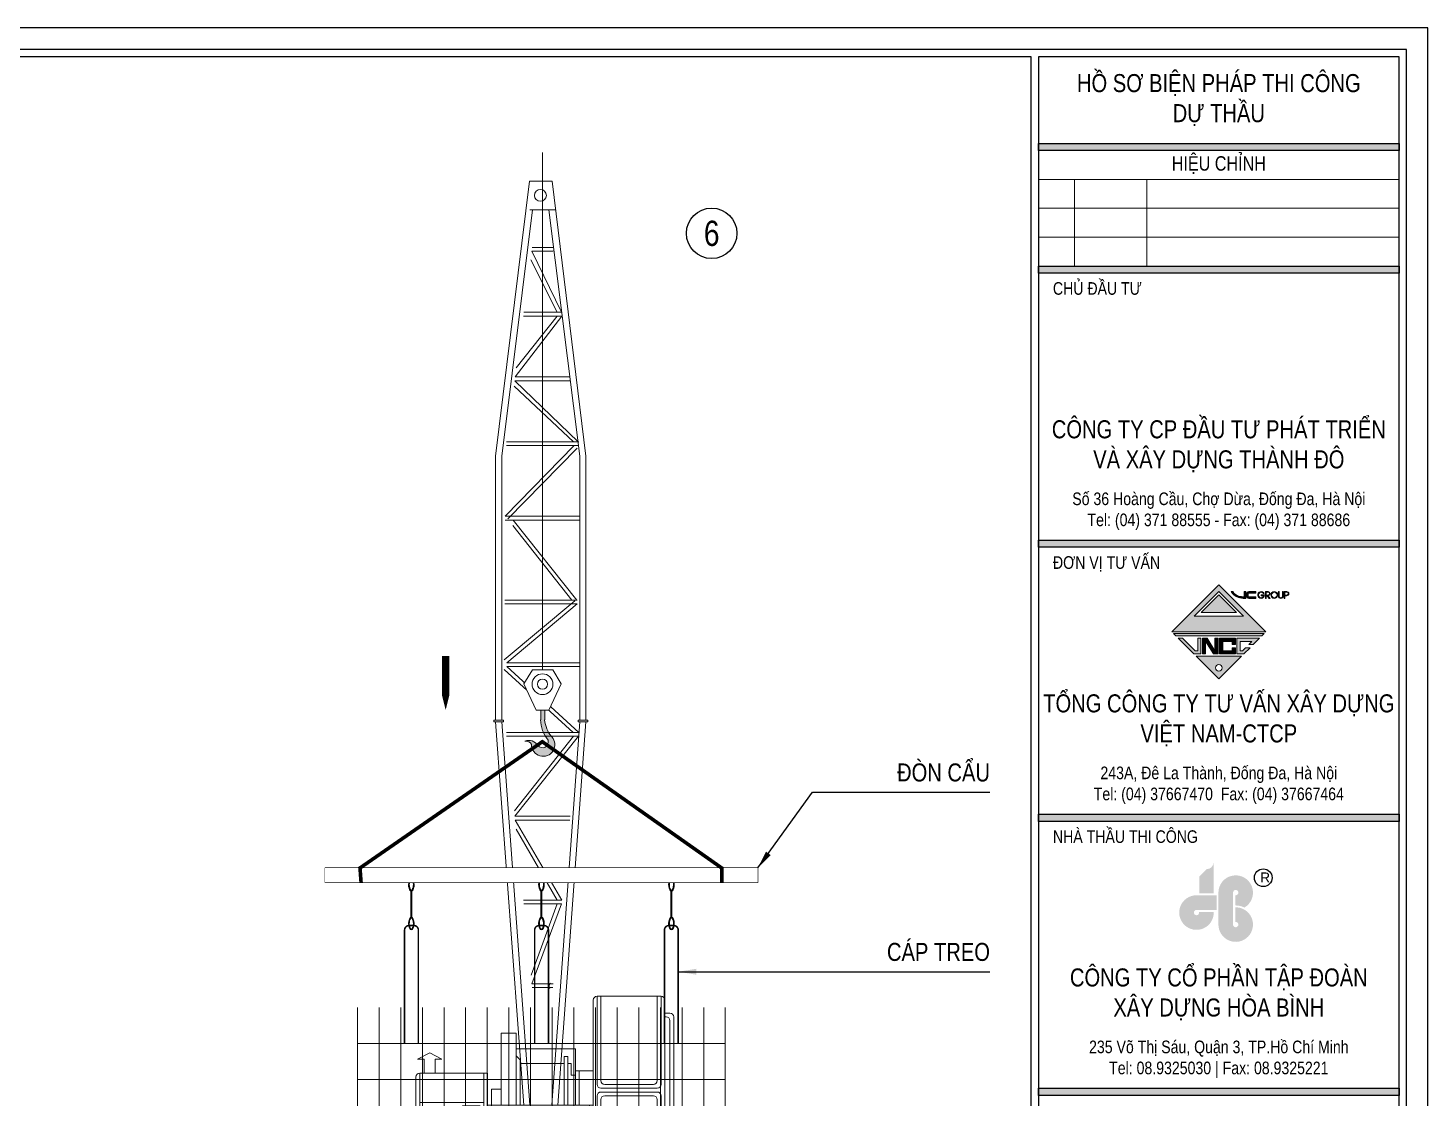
# Model space of a CAD drawing. Header units: millimetres. Extents: x -376071 to 28028791, y -269234 to 29325.
# Drawn here: x 297837 to 317247, y -254369 to -239534 of the extents above; entities that cross this region are included whole.
import ezdxf
from ezdxf.enums import TextEntityAlignment as Align

# ---------------------------------------------------------------- set-up
doc = ezdxf.new("R2010")
doc.units = ezdxf.units.MM
doc.header["$LTSCALE"] = 100
doc.set_wipeout_variables(frame=1)
doc.linetypes.add('CONTINOUS', pattern=[0])
for name, color, linetype, lineweight in [('02. leader', 8, 'CONTINOUS', 5), ('02. NET BAO', 7, 'CONTINOUS', 13), ('02. Net dam', 7, 'CONTINOUS', 13), ('02. net manh', 8, 'CONTINOUS', 0), ('0_TEXT', 7, 'Continuous', 15)]:
    doc.layers.add(name, color=color, linetype=linetype, lineweight=lineweight)
doc.layers.add('03. HATCH 03', color=5, linetype='Continuous')
doc.styles.add('Arial 0.8', font='arial_0.ttf', dxfattribs={"width": 0.8, "height": 250})
doc.dimstyles.new('KT1', dxfattribs={"dimtxt": 250, "dimasz": 1000, "dimexe": 100, "dimexo": 100, "dimgap": 50, "dimtad": 1, "dimdec": 0, "dimzin": 2, "dimdsep": 46, "dimtxsty": 'Standard', "dimblk2": 'OBLIQUE', "dimcen": 0.09, "dimdle": 100, "dimclrt": 2, "dimadec": 0, "dimazin": 0, "dimtfac": 1, "dimtdec": 0, "dimtofl": 0, "dimtmove": 0, "dimatfit": 3, "dimfxl": 1, "dimtolj": 1, "dimtzin": 2, "dimarcsym": 0})

# ---------------------------------------------------------------- blocks, each defined once
blk = doc.blocks.new('Basic machine')
at = {"layer": '02. Net dam', "lineweight": 0, "ltscale": 10}
for p, q in [((-149, 14104), (-593, 10490)), ((-149, 14104), (149, 14104)), ((149, 14104), (593, 10490)), ((-593, 10490), (-593, 7025)), ((593, 10490), (593, 7025)), ((-224, 1969), (-593, 7005)), ((224, 1969), (593, 7005)), ((-1629, 1646), (-1629, 3350)), ((-1579, 3400), (-739, 3400)), ((-689, 1190), (-689, 3350)), ((322, 2917), (322, 1969)), ((322, 2917), (522, 2917)), ((522, 2917), (522, 1969)), ((-456, 2419), (-456, 2710)), ((-456, 2710), (322, 2710)), ((-456, 2419), (-456, 1969)), ((699, 2390), (1589, 2390)), ((699, 1190), (699, 2390)), ((1639, 1190), (1639, 2340)), ((649, 2180), (522, 2180)), ((649, 1969), (649, 2180)), ((-689, 1969), (699, 1969)), ((-1629, 1646), (-689, 1646)), ((-1569, 1646), (-1569, 1190)), ((-1569, 1418), (-1985, 1418)), ((-1985, 1418), (-1985, 1272)), ((-1985, 1272), (-1569, 1272)), ((-1569, 1190), (1639, 1190)), ((-1074, 1190), (-1074, 1040)), ((-818, 721), (-818, 1190)), ((1075, 1040), (1075, 1190)), ((-2395, 1010), (-1635, 1010)), ((-2395, 0), (-2395, 1010)), ((-1635, 0), (-1635, 1010)), ((-1074, 1040), (-818, 1040)), ((-429, 1040), (1075, 1040)), ((818, 721), (818, 1040)), ((1635, 0), (1635, 1010)), ((1635, 1010), (2395, 1010)), ((2395, 0), (2395, 1010)), ((-1635, 800), (-1385, 800)), ((-1385, 800), (-1385, 191)), ((1385, 800), (1385, 191)), ((1635, 800), (1385, 800)), ((-1385, 721), (1385, 721)), ((-1385, 191), (-1635, 191)), ((-1385, 290), (1385, 290)), ((1385, 191), (1635, 191)), ((-2395, 0), (-1635, 0)), ((1635, 0), (2395, 0))]:
    blk.add_line(p, q, dxfattribs=at)
for centre, start, end in [((-1579, 3350), 90, 180), ((-739, 3350), 0, 90), ((1589, 2340), 0, 90)]:
    blk.add_arc(centre, 50, start, end, dxfattribs=at)
at = {"layer": '02. net manh', "lineweight": 0, "ltscale": 10}
for p, q in [((-107, 13728), (-513, 10490)), ((-187, 13728), (142, 13728)), ((107, 13728), (513, 10490)), ((-270, 12381), (117, 13181)), ((-216, 12381), (129, 13068)), ((-163, 13181), (117, 13181)), ((-158, 13231), (112, 13231)), ((-275, 12331), (335, 11531)), ((-275, 12331), (229, 12331)), ((-270, 12381), (224, 12381)), ((-217, 12331), (323, 11652)), ((-493, 10681), (341, 11481)), ((-430, 10681), (348, 11410)), ((-387, 11481), (341, 11481)), ((-381, 11531), (335, 11531)), ((-499, 10681), (452, 10681)), ((-513, 10490), (-513, 7025)), ((-499, 10631), (452, 10631)), ((-476, 10596), (431, 9667)), ((-440, 10631), (467, 9702)), ((513, 10490), (513, 7025)), ((-513, 9702), (467, 9702)), ((-513, 9652), (467, 9652)), ((-473, 8602), (361, 9652)), ((-409, 8602), (369, 9581)), ((-478, 8602), (473, 8602)), ((-478, 8552), (473, 8552)), ((-478, 8552), (447, 7778)), ((-446, 8591), (479, 7817)), ((-504, 7778), (447, 7778)), ((-504, 7728), (447, 7728)), ((447, 7728), (-499, 6864)), ((481, 7691), (-425, 6864)), ((-616, 7005), (-616, 7025)), ((-616, 7025), (-490, 7025)), ((-616, 7005), (-490, 7005)), ((-144, 1975), (-513, 7005)), ((-490, 7005), (-490, 7025)), ((144, 1975), (513, 7005)), ((490, 7005), (490, 7025)), ((616, 7025), (490, 7025)), ((616, 7005), (490, 7005)), ((616, 7005), (616, 7025)), ((-499, 6864), (452, 6864)), ((-499, 6814), (452, 6814)), ((-494, 6814), (340, 5764)), ((-430, 6814), (347, 5835)), ((-387, 5764), (340, 5764)), ((-382, 5714), (335, 5714)), ((-275, 4664), (335, 5714)), ((-217, 4664), (323, 5593)), ((-275, 4664), (228, 4664)), ((-270, 4614), (116, 3564)), ((-270, 4614), (223, 4614)), ((-217, 4614), (128, 3677)), ((-163, 3564), (116, 3564)), ((-158, 3514), (111, 3514)), ((-1579, 2243), (-1579, 3400)), ((-1529, 2293), (-1529, 3400)), ((-789, 2293), (-789, 3400)), ((-739, 2243), (-739, 3400)), ((-1745, 3130), (-1745, 1810)), ((-1629, 3180), (-1695, 3180)), ((-1629, 3130), (-1645, 3130)), ((-1695, 3080), (-1695, 1860)), ((-356, 2608), (-356, 1969)), ((-356, 2608), (-306, 2608)), ((-306, 2608), (-306, 1969)), ((272, 2565), (322, 2617)), ((1298, 2573), (1458, 2656)), ((1618, 2573), (1458, 2656)), ((-689, 2419), (-456, 2419)), ((-506, 2419), (-506, 1969)), ((-399, 2364), (-399, 2518)), ((-399, 2518), (-356, 2518)), ((-306, 2518), (272, 2518)), ((272, 2565), (272, 1969)), ((749, 1190), (749, 2390)), ((1386, 2573), (1298, 2573)), ((1386, 2390), (1386, 2573)), ((1529, 2390), (1529, 2573)), ((1529, 2573), (1618, 2573)), ((1589, 1190), (1589, 2390)), ((-1479, 2243), (-839, 2243)), ((-456, 2364), (-399, 2364)), ((-1579, 1796), (-1579, 2093)), ((-1529, 2193), (-789, 2193)), ((-1529, 2143), (-789, 2143)), ((-1529, 1846), (-1529, 2043)), ((-1479, 2093), (-839, 2093)), ((-789, 1846), (-789, 2043)), ((-739, 1796), (-739, 2093)), ((-639, 1190), (-639, 1969)), ((649, 1190), (649, 1969)), ((1589, 2007), (749, 2007)), ((1026, 1960), (794, 1960)), ((794, 1956), (794, 1862)), ((794, 1862), (1026, 1862)), ((1026, 1862), (1026, 1960)), ((-1695, 1760), (-1629, 1760)), ((-1645, 1810), (-1629, 1810)), ((-1529, 1746), (-789, 1746)), ((-1479, 1796), (-839, 1796)), ((-498, 1766), (-639, 1836)), ((-639, 1766), (649, 1766)), ((508, 1766), (649, 1836)), ((-1469, 1546), (-789, 1546)), ((-1469, 1546), (-1469, 1290)), ((-789, 1290), (-789, 1546)), ((699, 1646), (1639, 1646)), ((793, 1588), (1113, 1588)), ((793, 1237), (793, 1588)), ((793, 1488), (1113, 1488)), ((1113, 1588), (1113, 1237)), ((1154, 1190), (1154, 1646)), ((1186, 1375), (1186, 1506)), ((1236, 1556), (1513, 1556)), ((1282, 1556), (1282, 1457)), ((1478, 1457), (1478, 1556)), ((1563, 1506), (1563, 1375)), ((-1469, 1290), (-789, 1290)), ((793, 1388), (1113, 1388)), ((793, 1288), (1113, 1288)), ((1513, 1325), (1236, 1325)), ((1282, 1457), (1478, 1457)), ((1308, 1457), (1308, 1400)), ((1308, 1400), (1450, 1400)), ((1450, 1400), (1450, 1457)), ((-479, 721), (-479, 1190)), ((-429, 721), (-429, 1190)), ((1113, 1237), (793, 1237)), ((-2336, 893), (-1689, 893)), ((2336, 893), (1689, 893)), ((-2336, 693), (-1689, 693)), ((-1385, 671), (1385, 671)), ((-1385, 622), (-254, 622)), ((-254, 622), (-254, 539)), ((628, 622), (1385, 622)), ((628, 539), (628, 622)), ((2336, 693), (1689, 693)), ((-2336, 493), (-1689, 493)), ((-254, 539), (-1385, 539)), ((-1385, 484), (-628, 484)), ((-628, 401), (-1385, 401)), ((-628, 484), (-628, 401)), ((254, 484), (1385, 484)), ((254, 401), (254, 484)), ((1385, 401), (254, 401)), ((1385, 539), (628, 539)), ((2336, 493), (1689, 493)), ((-2336, 293), (-1689, 293)), ((-1385, 340), (1385, 340)), ((2336, 293), (1689, 293)), ((-2336, 93), (-1689, 93)), ((2336, 93), (1689, 93))]:
    blk.add_line(p, q, dxfattribs=at)
for centre, radius in [((5, 13916), 78.5), ((0, 514), 107)]:
    blk.add_circle(centre, radius, dxfattribs=at)
for centre, start, end in [((-158, 3534), 320.9193, 50.9193), ((-1695, 3130), 90, 180), ((-1645, 3080), 90, 180), ((-1529, 2243), 180, 270), ((-1479, 2293), 180, 270), ((-839, 2293), 270, 0), ((-789, 2243), 270, 0), ((-1529, 2093), 90, 180), ((-1479, 2043), 90, 180), ((-839, 2043), 0, 90), ((-789, 2093), 0, 90), ((-1645, 1860), 180, 270), ((-1479, 1846), 180, 270), ((-839, 1846), 270, 0), ((-1695, 1810), 180, 270), ((-1529, 1796), 180, 270), ((-789, 1796), 270, 0), ((1236, 1506), 90, 180), ((1513, 1506), 0, 90), ((1236, 1375), 180, 270), ((1513, 1375), 270, 0)]:
    blk.add_arc(centre, 50, start, end, dxfattribs=at)
blk = doc.blocks.new('Rebar cage 2')
at = {"layer": '02. Net dam', "color": 1, "lineweight": 0}
for p, q in [((-2250, -11500), (-2250, 0)), ((-1950, -11500), (-1950, 0)), ((-1650, -11500), (-1650, 0)), ((-2550, -11500), (-2550, 0)), ((-1350, -11500), (-1350, 0)), ((-1050, -11500), (-1050, 0)), ((-750, -11500), (-750, 0)), ((-450, -11500), (-450, 0)), ((-150, -11500), (-150, 0)), ((150, -11500), (150, 0)), ((450, -11500), (450, 0)), ((750, -11500), (750, 0)), ((1050, -11500), (1050, 0)), ((1350, -11500), (1350, 0)), ((1650, -11500), (1650, 0)), ((1950, -11500), (1950, 0)), ((2250, -11500), (2250, 0)), ((2550, -11500), (2550, 0)), ((-2550, -500), (2550, -500)), ((-2550, -1000), (2550, -1000)), ((-2550, -1500), (2550, -1500)), ((-2550, -2000), (2550, -2000)), ((-2550, -2500), (2550, -2500)), ((-2550, -3000), (2550, -3000)), ((-2550, -3500), (2550, -3500)), ((-2550, -4000), (2550, -4000)), ((-2550, -4500), (2550, -4500)), ((-2550, -5000), (2550, -5000)), ((-2550, -5500), (2550, -5500)), ((-2550, -6000), (2550, -6000)), ((-2550, -6500), (2550, -6500)), ((-2550, -7000), (2550, -7000)), ((-2550, -7500), (2550, -7500)), ((-2550, -8000), (2550, -8000)), ((-2550, -8500), (2550, -8500)), ((-2550, -9000), (2550, -9000)), ((-2550, -9500), (2550, -9500)), ((-2550, -10000), (2550, -10000)), ((-2550, -10500), (2550, -10500)), ((-2550, -11000), (2550, -11000))]:
    blk.add_line(p, q, dxfattribs=at)
blk = doc.blocks.new('*U292')
at = {"layer": '02. net manh'}
h = blk.add_hatch(dxfattribs=at)
h.set_pattern_fill('ANSI37', color=256, scale=1.08, style=0)
h.set_pattern_definition([(45, (-18991.5059, -44028.24503), (-0.09545941546, 0.09545941546), []), (135, (-18991.5059, -44028.24503), (-0.09545941546, -0.09545941546), [])])
h.paths.add_polyline_path([(116, -8331, 0.413975), (130, -8101, -0.167509), (30, -7863), (30, -7733), (1, -7733), (-25, -7733), (-25, -7863, 0.166919), (78, -8146, -0.37486), (31, -8245)])
h.paths.add_polyline_path([(31, -8245, -0.325623), (-65, -8224, 0.383868), (-244, -8161, -0.345642), (-154, -8209, 0.646507), (116, -8331)])
at = {"lineweight": 0}
blk.add_line((0, 0), (0, -7173), dxfattribs=at)
at = {"layer": '02. NET BAO'}
for centre, radius, start, end in [((438, -7855), 464, 181.0451, 218.9506), ((426, -7837), 397, 183.8282, 221.6445), ((-189, -8292), 142, 28.7217, 112.7224), ((9, -8209), 162, 180, 42.0247), ((-3, -8169), 83.1, 221.3405, 15.6823), ((-229, -8242), 82.6, 23.8169, 100.0862)]:
    blk.add_arc(centre, radius, start, end, dxfattribs=at)
at = {"lineweight": 0}
blk.add_wipeout([(-258, -7368), (-141, -7173), (141, -7173), (258, -7368), (89, -7733), (-89, -7733)], dxfattribs=at)
for p, q in [((-141, -7173), (-258, -7368)), ((-141, -7173), (0, -7173)), ((141, -7173), (0, -7173)), ((141, -7173), (258, -7368)), ((-258, -7368), (-89, -7733)), ((258, -7368), (89, -7733)), ((-89, -7733), (0, -7733)), ((89, -7733), (0, -7733))]:
    blk.add_line(p, q, dxfattribs=at)
at = {"layer": '02. NET BAO'}
for p, q in [((-25, -7863), (-25, -7733)), ((30, -7863), (30, -7733))]:
    blk.add_line(p, q, dxfattribs=at)
at = {"layer": '02. net manh'}
for radius in [144, 70.9]:
    blk.add_circle((0, -7371), radius, dxfattribs=at)
blk = doc.blocks.new('_OBLIQUE')
at = {"color": 0, "linetype": 'ByBlock'}
blk.add_line((-0.5, -0.5), (0.5, 0.5), dxfattribs=at)
blk = doc.blocks.new('lo go hb')
at = {"linetype": 'ByBlock', "true_color": 0x047bfb}
h = blk.add_hatch(color=150, dxfattribs=at)
h.paths.add_polyline_path([(-524, 1333), (-820, 1038), (-229, 979)])
h.paths.add_polyline_path([(-229, 1629, -0.414208), (-524, 1333), (-229, 979)])
h.paths.add_polyline_path([(-229, 979), (-820, 1038), (-820, 329), (-229, 329)])
for points in [[(576, 359, -2.79063), (665, 251), (665, -174, -0.125559), (1049, -261, 1.726912), (-32, 359), (-32, -969, 2.465752), (665, -251), (665, -861, -2.79063), (576, -969)], [(-104, 249), (-943, 249, 2.465942), (-225, -448), (-835, -448, -2.792193), (-943, -359), (-104, -359)]]:
    blk.add_hatch(color=150, dxfattribs=at).paths.add_polyline_path(points)
at = {"color": 142}
blk.add_circle((1831, 979), 369, dxfattribs=at)
at = {"color": 142, "insert": (1698, 1197), "char_height": 416.19, "width": 1169.98, "attachment_point": 1}
blk.add_mtext('{\\fVNI-Helve|b0|i0|c0|p2;R}', dxfattribs=at)
blk = doc.blocks.new('Khung A3 COR3')
h = blk.add_hatch(color=256)
h.set_gradient(color1=(63, 127, 63), one_color=1, tint=1, name='INVCYLINDER')
h.paths.add_polyline_path([(366, 281), (416, 281), (416, 280), (366, 280)])
h = blk.add_hatch(color=256)
h.set_gradient(color1=(63, 127, 63), one_color=1, tint=1, name='INVCYLINDER')
h.paths.add_polyline_path([(366, 264), (416, 264), (416, 263), (366, 263)])
h = blk.add_hatch(color=256)
h.set_gradient(color1=(63, 127, 63), one_color=1, tint=1, name='INVCYLINDER')
h.paths.add_polyline_path([(366, 226), (416, 226), (416, 225), (366, 225)])
at = {"lineweight": 0, "true_color": 0xa40101}
h = blk.add_hatch(color=14, dxfattribs=at)
h.paths.add_polyline_path([(391, 219.79), (384.49, 213.28), (397.51, 213.28)])
h.paths.add_polyline_path([(387.59, 215.45), (391, 218.86), (394.41, 215.45)], flags=16)
h.paths.add_polyline_path([(388.57, 215.98), (391, 218.41), (393.43, 215.98)], flags=0)
for points in [[(394.73, 218.86), (394.52, 218.86), (394.52, 218.12, -0.0511), (393.77, 218.23, -0.180921), (392.94, 218.86), (392.71, 218.86, 0.200901), (393.72, 218.03, 0.056436), (394.6, 217.92), (394.73, 217.92)], [(396.11, 218.86), (395.17, 218.86, 0.414214), (394.84, 218.53), (394.84, 218.24, 0.414214), (395.17, 217.92), (396.11, 217.92), (396.11, 218.12), (395.17, 218.12, -0.414214), (395.05, 218.24), (395.05, 218.53, -0.414214), (395.17, 218.66), (396.11, 218.66)], [(396.85, 217.92), (396.89, 217.92, 0.401402), (397.34, 218.39), (396.87, 218.39), (396.87, 218.29), (397.24, 218.29, -4.537693), (397.18, 218.6), (397.29, 218.6, 1.731982)], [(397.82, 218.86), (397.45, 218.86), (397.45, 217.92), (397.55, 217.92), (397.55, 218.76), (397.82, 218.76, -1), (397.82, 218.37), (397.63, 218.37), (397.99, 217.92), (398.11, 217.92), (397.82, 218.28, 1)], [(399.37, 218.86), (399.27, 218.86), (399.27, 218.25, 1), (399.94, 218.25), (399.94, 218.86), (399.84, 218.86), (399.84, 218.25, -1), (399.37, 218.25)], [(397.3, 213.04), (384.7, 213.04), (385.02, 212.72), (396.98, 212.72)], [(388.5, 212.4), (388.07, 212.4), (388.07, 210.65), (387.71, 210.65), (385.96, 212.4), (385.34, 212.4), (387.53, 210.22), (388.5, 210.22)], [(390.89, 212.4), (390.46, 212.4), (390.46, 210.65), (389.37, 212.4), (388.72, 212.4), (388.72, 210.22), (389.15, 210.22), (389.15, 211.97), (390.25, 210.22), (390.89, 210.22)], [(393.29, 212.4), (391.11, 212.4), (391.11, 210.22), (393.29, 210.22), (393.29, 211.07), (392.86, 211.07), (392.86, 210.65), (391.54, 210.65), (391.54, 211.95), (392.86, 211.95), (392.86, 211.53), (393.29, 211.53)], [(396.66, 212.4), (393.51, 212.4), (393.51, 210.22), (394.47, 210.22), (395.33, 211.07), (394.71, 211.07), (394.29, 210.65), (393.94, 210.65), (393.94, 211.95), (395.59, 211.95), (395.17, 211.53), (395.78, 211.53)]]:
    blk.add_hatch(color=14, dxfattribs=at).paths.add_polyline_path(points)
h = blk.add_hatch(color=14, dxfattribs=at)
h.paths.add_polyline_path([(398.22, 218.39, 1), (399.16, 218.39, 1)])
h.paths.add_polyline_path([(399.07, 218.39, -1), (398.32, 218.39, -1)], flags=16)
h = blk.add_hatch(color=14, dxfattribs=at)
h.paths.add_polyline_path([(400.42, 218.86), (400.05, 218.86), (400.05, 217.92), (400.14, 217.92), (400.14, 218.28), (400.42, 218.28, 1)])
h.paths.add_polyline_path([(400.14, 218.76), (400.42, 218.76, -1), (400.42, 218.37), (400.14, 218.37)], flags=16)
h = blk.add_hatch(color=14, dxfattribs=at)
h.paths.add_polyline_path([(394.15, 209.9), (387.85, 209.9), (391, 206.76)])
h.paths.add_polyline_path([(391.47, 208.29, -1), (390.53, 208.29, -1)], flags=16)
h = blk.add_hatch(color=256)
h.set_gradient(color1=(63, 127, 63), one_color=1, tint=1, name='INVCYLINDER')
h.paths.add_polyline_path([(366, 188), (416, 188), (416, 187), (366, 187)])
h = blk.add_hatch(color=256)
h.set_gradient(color1=(63, 127, 63), one_color=1, tint=1, name='INVCYLINDER')
h.paths.add_polyline_path([(366, 150), (416, 150), (416, 149), (366, 149)])
h = blk.add_hatch(color=256)
h.set_gradient(color1=(63, 127, 63), one_color=1, tint=1, name='INVCYLINDER')
h.paths.add_polyline_path([(366, 150), (416, 150), (416, 149), (366, 149)])
at = {"color": 12, "lineweight": 0}
for p, q in [((391, 219.79), (384.49, 213.28)), ((397.51, 213.28), (391, 219.79)), ((387.59, 215.45), (391, 218.86)), ((388.57, 215.98), (391, 218.41)), ((391, 218.86), (394.41, 215.45)), ((391, 218.41), (393.43, 215.98)), ((392.94, 218.86), (392.71, 218.86)), ((394.73, 218.86), (394.52, 218.86)), ((394.52, 218.86), (394.52, 218.12)), ((394.6, 217.92), (394.73, 217.92)), ((394.73, 217.92), (394.73, 218.86)), ((394.84, 218.53), (394.84, 218.24)), ((395.05, 218.24), (395.05, 218.53)), ((396.11, 218.86), (395.17, 218.86)), ((395.17, 218.66), (396.11, 218.66)), ((396.11, 218.12), (395.17, 218.12)), ((395.17, 217.92), (396.11, 217.92)), ((396.11, 218.66), (396.11, 218.86)), ((396.11, 217.92), (396.11, 218.12)), ((396.85, 217.92), (396.89, 217.92)), ((397.34, 218.39), (396.87, 218.39)), ((396.87, 218.39), (396.87, 218.29)), ((396.87, 218.29), (397.24, 218.29)), ((397.18, 218.6), (397.29, 218.6)), ((397.82, 218.86), (397.45, 218.86)), ((397.45, 218.86), (397.45, 217.92)), ((397.45, 217.92), (397.55, 217.92)), ((397.55, 217.92), (397.55, 218.76)), ((397.55, 218.76), (397.82, 218.76)), ((397.82, 218.37), (397.63, 218.37)), ((397.63, 218.37), (397.99, 217.92)), ((398.11, 217.92), (397.82, 218.28)), ((397.99, 217.92), (398.11, 217.92)), ((399.37, 218.86), (399.27, 218.86)), ((399.27, 218.86), (399.27, 218.25)), ((399.37, 218.25), (399.37, 218.86)), ((399.94, 218.86), (399.84, 218.86)), ((399.84, 218.86), (399.84, 218.25)), ((399.94, 218.25), (399.94, 218.86)), ((400.42, 218.86), (400.05, 218.86)), ((400.05, 218.86), (400.05, 217.92)), ((400.05, 217.92), (400.14, 217.92)), ((400.14, 218.76), (400.42, 218.76)), ((400.14, 218.37), (400.14, 218.76)), ((400.42, 218.37), (400.14, 218.37)), ((400.14, 217.92), (400.14, 218.28)), ((400.14, 218.28), (400.42, 218.28)), ((393.43, 215.98), (388.57, 215.98)), ((394.41, 215.45), (387.59, 215.45)), ((384.49, 213.28), (397.51, 213.28)), ((397.3, 213.04), (384.7, 213.04)), ((384.7, 213.04), (385.02, 212.72)), ((385.02, 212.72), (396.98, 212.72)), ((385.96, 212.4), (385.34, 212.4)), ((385.34, 212.4), (387.53, 210.22)), ((387.71, 210.65), (385.96, 212.4)), ((388.5, 212.4), (388.07, 212.4)), ((388.07, 212.4), (388.07, 210.65)), ((388.5, 210.22), (388.5, 212.4)), ((389.37, 212.4), (388.72, 212.4)), ((388.72, 212.4), (388.72, 210.22)), ((389.15, 210.22), (389.15, 211.97)), ((389.15, 211.97), (390.25, 210.22)), ((390.46, 210.65), (389.37, 212.4)), ((390.89, 212.4), (390.46, 212.4)), ((390.46, 212.4), (390.46, 210.65)), ((390.89, 210.22), (390.89, 212.4)), ((393.29, 212.4), (391.11, 212.4)), ((391.11, 212.4), (391.11, 210.22)), ((391.54, 210.65), (391.54, 211.95)), ((391.54, 211.95), (392.86, 211.95)), ((392.86, 211.95), (392.86, 211.53)), ((393.29, 211.53), (393.29, 212.4)), ((396.66, 212.4), (393.51, 212.4)), ((393.51, 212.4), (393.51, 210.22)), ((393.94, 210.65), (393.94, 211.95)), ((393.94, 211.95), (395.59, 211.95)), ((395.59, 211.95), (395.17, 211.53)), ((395.78, 211.53), (396.66, 212.4)), ((396.98, 212.72), (397.3, 213.04)), ((387.53, 210.22), (388.5, 210.22)), ((388.07, 210.65), (387.71, 210.65)), ((388.72, 210.22), (389.15, 210.22)), ((390.25, 210.22), (390.89, 210.22)), ((391.11, 210.22), (393.29, 210.22)), ((392.86, 210.65), (391.54, 210.65)), ((392.86, 211.53), (393.29, 211.53)), ((393.29, 211.07), (392.86, 211.07)), ((392.86, 211.07), (392.86, 210.65)), ((393.29, 210.22), (393.29, 211.07)), ((393.51, 210.22), (394.47, 210.22)), ((394.29, 210.65), (393.94, 210.65)), ((394.71, 211.07), (394.29, 210.65)), ((394.47, 210.22), (395.33, 211.07)), ((395.33, 211.07), (394.71, 211.07)), ((395.17, 211.53), (395.78, 211.53))]:
    blk.add_line(p, q, dxfattribs=at)
at = {"ltscale": 2000}
for points in [[(420, 0), (420, 297), (0, 297), (0, 0)], [(417, 3), (417, 294), (3, 294), (3, 3)], [(365, 4), (365, 293), (4, 293), (4, 4)], [(416, 293), (366, 293), (366, 4), (416, 4)]]:
    blk.add_lwpolyline(points, close=True, dxfattribs=at)
at = {"color": 7, "flags": 128}
for points in [[(366, 281), (416, 281), (416, 280), (366, 280), (366, 281)], [(366, 264), (416, 264), (416, 263), (366, 263), (366, 264)], [(366, 226), (416, 226), (416, 225), (366, 225), (366, 226)], [(366, 188), (416, 188), (416, 187), (366, 187), (366, 188)], [(366, 150), (416, 150), (416, 149), (366, 149), (366, 150)], [(366, 150), (416, 150), (416, 149), (366, 149), (366, 150)]]:
    blk.add_lwpolyline(points, dxfattribs=at)
at = {"color": 7, "lineweight": 15, "flags": 128}
for points in [[(366, 276), (416, 276)], [(371, 276), (371, 264)], [(381, 276), (381, 264)], [(366, 272), (416, 272)], [(366, 268), (416, 268)]]:
    blk.add_lwpolyline(points, dxfattribs=at)
at = {"color": 12, "lineweight": 0}
blk.add_lwpolyline([(387.85, 209.9), (394.15, 209.9), (391, 206.76)], close=True, dxfattribs=at)
blk.add_circle((391, 208.29), 0.465, dxfattribs=at)
for centre, radius, start, end in [((394.2, 219.65), 1.69, 208.0594, 253.4977), ((394.2, 219.65), 1.49, 212.3021, 253.3223), ((394.66, 221.85), 3.94, 256.1245, 269.045), ((394.66, 221.85), 3.73, 256.1971, 267.8982), ((395.17, 218.53), 0.326, 90, 180), ((395.17, 218.24), 0.326, 180, 270), ((395.17, 218.53), 0.123, 90, 180), ((395.17, 218.24), 0.123, 180, 270), ((396.87, 218.39), 0.47, 27.4864, 267.4825), ((396.87, 218.39), 0.376, 35.2344, 345.5225), ((396.87, 218.39), 0.47, 272.5175, 0), ((397.82, 218.57), 0.29, 270, 90), ((397.82, 218.57), 0.196, 270, 90), ((398.69, 218.39), 0.47, 0, 180), ((398.69, 218.39), 0.47, 180, 0), ((398.69, 218.39), 0.376, 0, 180), ((398.69, 218.39), 0.376, 180, 0), ((399.6, 218.25), 0.333, 180, 0), ((399.6, 218.25), 0.239, 180, 0), ((400.42, 218.57), 0.29, 270, 90), ((400.42, 218.57), 0.196, 270, 90)]:
    blk.add_arc(centre, radius, start, end, dxfattribs=at)
at = {"color": 7, "lineweight": 0, "xscale": 0.003336270388982869, "yscale": 0.003336270388982869, "zscale": 0.003336270388982869}
blk.add_blockref('lo go hb', (391.05, 175.92), dxfattribs=at)
at = {"style": 'Arial 0.8', "width": 0.8}
blk.add_attdef('TENBANVE_001', (387.9, 33.5), '', height=2.5, dxfattribs=at)
blk.add_attdef('SOHIEU', text='', height=2.5, dxfattribs=at).set_placement((391, 7.25), align=Align.MIDDLE_CENTER)
at = {"layer": '03. HATCH 03', "color": 7, "lineweight": 15, "char_height": 1.75, "attachment_point": 1, "style": 'Arial 0.8'}
for s, insert, width in [('CHỦ ĐẦU TƯ', (368, 261.76), 14.872), ('ĐƠN VỊ TƯ VẤN', (368, 223.76), 18.2895), ('NHÀ THẦU THI CÔNG', (368, 185.76), 24.3084)]:
    blk.add_mtext(s, dxfattribs=dict(at, insert=insert, width=width))
at = {"layer": '0_TEXT', "color": 7, "lineweight": 15, "width": 50, "attachment_point": 5, "style": 'Arial 0.8'}
for s, insert, char_height in [('HỒ SƠ BIỆN PHÁP THI CÔNG \\PDỰ THẦU ', (391, 287), 2.5), ('HIỆU CHỈNH', (391, 278), 2), ('CÔNG TY CP ĐẦU TƯ PHÁT TRIỂN VÀ XÂY DỰNG THÀNH ĐÔ', (391, 239), 2.5), ('Số 36 Hoàng Cầu, Chợ Dừa, Đống Đa, Hà Nội\\PTel: (04) 371 88555^I- Fax: (04) 371 88686', (391, 230), 1.75), ('TỔNG CÔNG TY TƯ VẤN XÂY DỰNG VIỆT NAM-CTCP', (391, 201), 2.5), ('243A, Đê La Thành, Đống Đa, Hà Nội\\PTel: (04) 37667470 ^IFax: (04) 37667464', (391, 192), 1.75), ('CÔNG TY CỔ PHẦN TẬP ĐOÀN \\PXÂY DỰNG HÒA BÌNH', (391, 163), 2.5), ('\\pt40.25;235 Võ Thị Sáu, Quận 3, TP.Hồ Chí Minh \\PTel: 08.9325030 | Fax: 08.9325221', (391, 154), 1.75)]:
    blk.add_mtext(s, dxfattribs=dict(at, insert=insert, char_height=char_height))
blk = doc.blocks.new('Tagnumber')
blk.add_wipeout([(0, 25), (1.4, 25), (2.1, 24.9), (2.6, 24.9), (3.4, 24.8), (4.1, 24.7), (4.7, 24.6), (5.3, 24.4), (5.7, 24.4), (6.3, 24.2), (6.9, 24), (7.7, 23.8), (8.5, 23.5), (9, 23.3), (9.9, 22.9), (10.7, 22.6), (11.5, 22.2), (12, 21.9), (12.6, 21.6), (13.1, 21.3), (13.5, 21), (13.9, 20.8), (14.4, 20.4), (14.9, 20.1), (15.4, 19.7), (15.9, 19.3), (16.6, 18.7), (17.3, 18.1), (17.9, 17.5), (18.4, 17), (18.9, 16.3), (19.5, 15.7), (19.8, 15.3), (20.1, 14.9), (20.3, 14.6), (20.8, 13.8), (21.1, 13.3), (21.4, 12.9), (21.9, 12.1), (22.1, 11.8), (22.5, 10.9), (22.8, 10.2), (23, 9.8), (23.3, 9.1), (23.5, 8.5), (23.7, 7.9), (23.9, 7.5), (24, 6.9), (24.2, 6.1), (24.4, 5.6), (24.5, 4.9), (24.6, 4.3), (24.7, 3.6), (24.8, 2.9), (24.9, 2.2), (24.9, 1.7), (25, 1), (25, 0.4), (25, -0.4), (25, -1.1), (24.9, -2), (24.9, -2.6), (24.8, -3.4), (24.6, -4.2), (24.5, -5.1), (24.3, -6.1), (24.1, -6.8), (23.8, -7.6), (23.5, -8.4), (23.1, -9.5), (22.8, -10.2), (22.5, -10.9), (22.1, -11.7), (21.8, -12.2), (21.4, -13), (21.1, -13.5), (20.6, -14.2), (20.2, -14.7), (19.8, -15.2), (19.4, -15.8), (18.9, -16.3), (18.5, -16.8), (17.9, -17.5), (17.4, -18), (16.8, -18.6), (16.3, -19), (15.5, -19.7), (14.9, -20.1), (14.3, -20.5), (13.6, -21), (13, -21.3), (12.1, -21.9), (11.6, -22.2), (11, -22.5), (10.5, -22.7), (10, -22.9), (9, -23.3), (8.3, -23.6), (7.6, -23.8), (7, -24), (6.4, -24.2), (5.3, -24.4), (4.3, -24.6), (3.3, -24.8), (2.6, -24.9), (1.8, -24.9), (1, -25), (0.3, -25), (-0.7, -25), (-1.6, -24.9), (-2.5, -24.9), (-3.6, -24.7), (-4.6, -24.6), (-5.6, -24.4), (-6.4, -24.2), (-7.5, -23.8), (-8.3, -23.6), (-9.1, -23.3), (-9.9, -23), (-10.5, -22.7), (-11.2, -22.4), (-11.9, -22), (-12.6, -21.6), (-13.4, -21.1), (-14, -20.7), (-14.7, -20.2), (-15.3, -19.8), (-15.8, -19.4), (-16.5, -18.8), (-17, -18.3), (-17.6, -17.8), (-18, -17.3), (-18.4, -16.9), (-19, -16.2), (-19.6, -15.5), (-20.2, -14.7), (-20.7, -13.9), (-21.2, -13.2), (-21.7, -12.3), (-22.1, -11.7), (-22.5, -10.8), (-22.8, -10.3), (-23.1, -9.5), (-23.5, -8.6), (-23.8, -7.6), (-24, -6.9), (-24.4, -5.6), (-24.5, -4.8), (-24.6, -4.3), (-24.8, -3.3), (-24.8, -2.8), (-24.9, -2.2), (-24.9, -1.7), (-25, -1.1), (-25, 0), (-25, 0.8), (-25, 1.5), (-24.9, 2.3), (-24.8, 3.1), (-24.7, 3.9), (-24.5, 4.7), (-24.3, 5.8), (-24.1, 6.8), (-23.7, 7.9), (-23.4, 8.7), (-23.1, 9.6), (-22.8, 10.2), (-22.5, 10.9), (-22.3, 11.3), (-21.9, 12), (-21.7, 12.5), (-21.2, 13.2), (-20.7, 14.1), (-20.2, 14.7), (-19.7, 15.4), (-19.1, 16.2), (-18.7, 16.6), (-18.2, 17.2), (-17.9, 17.5), (-17.5, 17.9), (-17.1, 18.2), (-16.7, 18.6), (-15.7, 19.4), (-15.1, 20), (-14.5, 20.4), (-13.9, 20.8), (-13.3, 21.2), (-12.5, 21.7), (-11.6, 22.1), (-10.7, 22.6), (-9.8, 23), (-8.7, 23.4), (-7.6, 23.8), (-6.1, 24.2), (-4.8, 24.5), (-3.9, 24.7), (-2.9, 24.8), (-1.3, 25), (-0.6, 25)])
blk.add_circle((0, 0), 25)
blk = doc.blocks.new('Tag number')
blk.add_blockref('Tagnumber', (0, 0))
at = {"style": 'Arial 0.8', "width": 0.8}
blk.add_attdef('TAGNUMBER', text='', height=25, dxfattribs=at).set_placement((0, 0), align=Align.MIDDLE_CENTER)

msp = doc.modelspace()

# ---------------------------------------------------------------- linework, layer by layer
at = {"lineweight": 0, "elevation": -528.7}
msp.add_lwpolyline([(301954.6, -251180.3), (307954.6, -251180.3), (307954.6, -251380.3), (301954.6, -251380.3)], close=True, dxfattribs=at)
at = {"layer": '02. Net dam', "linetype": 'Continuous'}
for p, q in [((303144, -251876.3, -528.7), (303144, -251497.4, -528.7)), ((303158.2, -251875.9, -528.7), (303158.2, -251497.6, -528.7)), ((304947.6, -251876.3, -528.7), (304947.6, -251497.4, -528.7)), ((304961.8, -251875.9, -528.7), (304961.8, -251497.6, -528.7)), ((306751, -251875.9, -528.7), (306751, -251497.6, -528.7)), ((306765.2, -251876.3, -528.7), (306765.2, -251497.4, -528.7))]:
    msp.add_line(p, q, dxfattribs=at)
at = {"layer": '02. Net dam', "lineweight": 0}
msp.add_lwpolyline([(303627.6, -248239.1, 100, 100, 0), (303627.6, -248489.1, 250, 0, 0), (303627.6, -248989.1, 0, 0, 0)], format="xyseb", dxfattribs=at)
at = {"layer": '02. Net dam', "linetype": 'Continuous', "const_width": 21, "elevation": -528.7}
for points in [[(303249, -253606.6), (303249, -252041.1, 0.4142136), (303186, -251978.1), (303120.5, -251978.1, 0.4142136), (303057.5, -252041.1), (303057.5, -253606.7)], [(305052.6, -253606.6), (305052.6, -252041.1, 0.4142136), (304989.6, -251978.1), (304924.1, -251978.1, 0.4142136), (304861.1, -252041.1), (304861.1, -253606.7)], [(306660.2, -253606.6), (306660.2, -252041.1, -0.4142136), (306723.2, -251978.1), (306788.7, -251978.1, -0.4142136), (306851.7, -252041.1), (306851.7, -253606.7)]]:
    msp.add_lwpolyline(points, format="xyb", dxfattribs=at)
at = {"layer": '02. Net dam', "linetype": 'Continuous', "extrusion": (0, 0, -1)}
for centre in [(303151.3, -251410.4, -528.7), (304954.9, -251410.4, -528.7)]:
    msp.add_ellipse(centre, major_axis=(0, 89.2), ratio=0.4363869, start_param=1.2273209, end_param=5.0558644, dxfattribs=at)
at = {"layer": '02. Net dam', "linetype": 'Continuous'}
msp.add_ellipse((306757.9, -251410.4, -528.7), major_axis=(0, 89.2), ratio=0.4363869, start_param=1.2273209, end_param=5.0558644, dxfattribs=at)
at = {"layer": '02. Net dam', "linetype": 'Continuous', "extrusion": (0, 0, -1)}
for centre in [(303151.3, -251950.9, -528.7), (304954.9, -251950.9, -528.7)]:
    msp.add_ellipse(centre, major_axis=(0, -89.2), ratio=0.4363869, dxfattribs=at)
at = {"layer": '02. Net dam', "linetype": 'Continuous'}
msp.add_ellipse((306757.9, -251950.9, -528.7), major_axis=(0, -89.2), ratio=0.4363869, dxfattribs=at)
for points, knots in [([(303177.2, -251382, -528.7), (303177.7, -251385.4, -528.7), (303178.1, -251388.9, -528.7), (303179.1, -251399.3, -528.7), (303179.4, -251406.4, -528.7), (303179.2, -251420.6, -528.7), (303178.7, -251427.6, -528.7), (303176.9, -251441.1, -528.7), (303175.7, -251447.6, -528.7), (303172.9, -251458.3, -528.7), (303171.4, -251462.8, -528.7), (303168.2, -251470.8, -528.7), (303166.4, -251474.3, -528.7), (303163.3, -251479.4, -528.7), (303162, -251481.2, -528.7), (303159.5, -251484.2, -528.7), (303158.2, -251485.4, -528.7), (303156.2, -251486.9, -528.7), (303155.4, -251487.4, -528.7), (303154, -251488.1, -528.7), (303153.4, -251488.3, -528.7), (303152.3, -251488.6, -528.7), (303151.8, -251488.6, -528.7), (303150.7, -251488.6, -528.7), (303150.2, -251488.6, -528.7), (303149.1, -251488.2, -528.7), (303148.4, -251488, -528.7), (303147, -251487.2, -528.7), (303146.2, -251486.7, -528.7), (303144.4, -251485.3, -528.7), (303143.5, -251484.5, -528.7), (303141.6, -251482.4, -528.7), (303140.7, -251481.2, -528.7), (303138.7, -251478.4, -528.7), (303137.7, -251476.8, -528.7), (303135.2, -251472.2, -528.7), (303133.6, -251468.8, -528.7), (303130.7, -251461.2, -528.7), (303129.4, -251457.1, -528.7), (303127.2, -251448.2, -528.7), (303126.2, -251443.4, -528.7), (303124.7, -251433.6, -528.7), (303124.1, -251428.5, -528.7), (303123.4, -251418.1, -528.7), (303123.3, -251412.8, -528.7), (303123.5, -251400.5, -528.7), (303123.9, -251393.6, -528.7), (303125, -251385.3, -528.7), (303125.2, -251383.6, -528.7), (303125.5, -251382, -528.7)], [4.3689136, 4.3689136, 4.3689136, 4.3689136, 4.4979298, 4.4979298, 4.7495074, 4.7495074, 5.001085, 5.001085, 5.2526627, 5.2526627, 5.4577915, 5.4577915, 5.6629203, 5.6629203, 5.8102166, 5.8102166, 5.9575129, 5.9575129, 6.0679335, 6.0679335, 6.1783542, 6.1783542, 6.2887748, 6.2887748, 6.3991954, 6.3991954, 6.5096161, 6.5096161, 6.6200367, 6.6200367, 6.7304573, 6.7304573, 6.840878, 6.840878, 6.9512986, 6.9512986, 7.1386078, 7.1386078, 7.3259171, 7.3259171, 7.5132263, 7.5132263, 7.7005355, 7.7005355, 7.8878447, 7.8878447, 8.1356924, 8.1356924, 8.197457, 8.197457, 8.197457, 8.197457]), ([(304980.7, -251382, -528.7), (304981.3, -251385.4, -528.7), (304981.7, -251388.9, -528.7), (304982.7, -251399.3, -528.7), (304983, -251406.4, -528.7), (304982.7, -251420.6, -528.7), (304982.2, -251427.6, -528.7), (304980.5, -251441.1, -528.7), (304979.3, -251447.6, -528.7), (304976.4, -251458.3, -528.7), (304975, -251462.8, -528.7), (304971.7, -251470.8, -528.7), (304970, -251474.3, -528.7), (304966.9, -251479.4, -528.7), (304965.6, -251481.2, -528.7), (304963, -251484.2, -528.7), (304961.8, -251485.4, -528.7), (304959.8, -251486.9, -528.7), (304959, -251487.4, -528.7), (304957.6, -251488.1, -528.7), (304957, -251488.3, -528.7), (304955.8, -251488.6, -528.7), (304955.3, -251488.6, -528.7), (304954.3, -251488.6, -528.7), (304953.8, -251488.6, -528.7), (304952.6, -251488.2, -528.7), (304952, -251488, -528.7), (304950.5, -251487.2, -528.7), (304949.7, -251486.7, -528.7), (304948, -251485.3, -528.7), (304947.1, -251484.5, -528.7), (304945.2, -251482.4, -528.7), (304944.2, -251481.2, -528.7), (304942.3, -251478.4, -528.7), (304941.3, -251476.8, -528.7), (304938.7, -251472.2, -528.7), (304937.2, -251468.8, -528.7), (304934.3, -251461.2, -528.7), (304933, -251457.1, -528.7), (304930.7, -251448.2, -528.7), (304929.8, -251443.4, -528.7), (304928.3, -251433.6, -528.7), (304927.7, -251428.5, -528.7), (304927, -251418.1, -528.7), (304926.9, -251412.8, -528.7), (304927, -251400.5, -528.7), (304927.5, -251393.6, -528.7), (304928.6, -251385.3, -528.7), (304928.8, -251383.6, -528.7), (304929.1, -251382, -528.7)], [4.3689136, 4.3689136, 4.3689136, 4.3689136, 4.4979298, 4.4979298, 4.7495074, 4.7495074, 5.001085, 5.001085, 5.2526627, 5.2526627, 5.4577915, 5.4577915, 5.6629203, 5.6629203, 5.8102166, 5.8102166, 5.9575129, 5.9575129, 6.0679335, 6.0679335, 6.1783542, 6.1783542, 6.2887748, 6.2887748, 6.3991954, 6.3991954, 6.5096161, 6.5096161, 6.6200367, 6.6200367, 6.7304573, 6.7304573, 6.840878, 6.840878, 6.9512986, 6.9512986, 7.1386078, 7.1386078, 7.3259171, 7.3259171, 7.5132263, 7.5132263, 7.7005355, 7.7005355, 7.8878447, 7.8878447, 8.1356924, 8.1356924, 8.197457, 8.197457, 8.197457, 8.197457]), ([(306732, -251382, -528.7), (306731.5, -251385.4, -528.7), (306731.1, -251388.9, -528.7), (306730.1, -251399.3, -528.7), (306729.8, -251406.4, -528.7), (306730, -251420.6, -528.7), (306730.5, -251427.6, -528.7), (306732.3, -251441.1, -528.7), (306733.5, -251447.6, -528.7), (306736.3, -251458.3, -528.7), (306737.8, -251462.8, -528.7), (306741, -251470.8, -528.7), (306742.8, -251474.3, -528.7), (306745.9, -251479.4, -528.7), (306747.2, -251481.2, -528.7), (306749.7, -251484.2, -528.7), (306751, -251485.4, -528.7), (306753, -251486.9, -528.7), (306753.7, -251487.4, -528.7), (306755.2, -251488.1, -528.7), (306755.8, -251488.3, -528.7), (306756.9, -251488.6, -528.7), (306757.4, -251488.6, -528.7), (306758.5, -251488.6, -528.7), (306759, -251488.6, -528.7), (306760.1, -251488.2, -528.7), (306760.8, -251488, -528.7), (306762.2, -251487.2, -528.7), (306763, -251486.7, -528.7), (306764.8, -251485.3, -528.7), (306765.7, -251484.5, -528.7), (306767.6, -251482.4, -528.7), (306768.5, -251481.2, -528.7), (306770.5, -251478.4, -528.7), (306771.5, -251476.8, -528.7), (306774, -251472.2, -528.7), (306775.6, -251468.8, -528.7), (306778.5, -251461.2, -528.7), (306779.8, -251457.1, -528.7), (306782, -251448.2, -528.7), (306783, -251443.4, -528.7), (306784.5, -251433.6, -528.7), (306785.1, -251428.5, -528.7), (306785.8, -251418.1, -528.7), (306785.9, -251412.8, -528.7), (306785.7, -251400.5, -528.7), (306785.3, -251393.6, -528.7), (306784.2, -251385.3, -528.7), (306784, -251383.6, -528.7), (306783.7, -251382, -528.7)], [4.3689136, 4.3689136, 4.3689136, 4.3689136, 4.4979298, 4.4979298, 4.7495074, 4.7495074, 5.001085, 5.001085, 5.2526627, 5.2526627, 5.4577915, 5.4577915, 5.6629203, 5.6629203, 5.8102166, 5.8102166, 5.9575129, 5.9575129, 6.0679335, 6.0679335, 6.1783542, 6.1783542, 6.2887748, 6.2887748, 6.3991954, 6.3991954, 6.5096161, 6.5096161, 6.6200367, 6.6200367, 6.7304573, 6.7304573, 6.840878, 6.840878, 6.9512986, 6.9512986, 7.1386078, 7.1386078, 7.3259171, 7.3259171, 7.5132263, 7.5132263, 7.7005355, 7.7005355, 7.8878447, 7.8878447, 8.1356924, 8.1356924, 8.197457, 8.197457, 8.197457, 8.197457]), ([(303151.3, -252029.1, -528.7), (303150.9, -252029.1, -528.7), (303150.4, -252029.1, -528.7), (303149.4, -252028.8, -528.7), (303148.9, -252028.7, -528.7), (303147.7, -252028.1, -528.7), (303147, -252027.7, -528.7), (303145.5, -252026.7, -528.7), (303144.8, -252026.1, -528.7), (303143.2, -252024.6, -528.7), (303142.3, -252023.7, -528.7), (303140.1, -252020.9, -528.7), (303138.7, -252018.9, -528.7), (303135.9, -252014.1, -528.7), (303134.6, -252011.4, -528.7), (303132.1, -252005.4, -528.7), (303130.9, -252002.1, -528.7), (303128.8, -251995.1, -528.7), (303127.8, -251991.3, -528.7), (303125.7, -251981.4, -528.7), (303124.7, -251974.9, -528.7), (303123.5, -251961.6, -528.7), (303123.3, -251954.7, -528.7), (303123.5, -251941.1, -528.7), (303123.9, -251934.3, -528.7), (303125.5, -251921.3, -528.7), (303126.7, -251915, -528.7), (303129.6, -251903.4, -528.7), (303131.3, -251898.1, -528.7), (303134.6, -251890.2, -528.7), (303136.1, -251887.2, -528.7), (303139.1, -251882.1, -528.7), (303140.7, -251880, -528.7), (303143.3, -251877, -528.7), (303144.3, -251876, -528.7), (303146.3, -251874.4, -528.7), (303147.2, -251873.8, -528.7), (303148.7, -251873.1, -528.7), (303149.2, -251872.9, -528.7), (303150.3, -251872.7, -528.7), (303150.8, -251872.6, -528.7), (303151.7, -251872.6, -528.7), (303152.2, -251872.6, -528.7), (303153.2, -251872.9, -528.7), (303153.8, -251873, -528.7), (303155, -251873.6, -528.7), (303155.7, -251874, -528.7), (303157.3, -251875.1, -528.7), (303158.1, -251875.8, -528.7), (303159.8, -251877.4, -528.7), (303160.6, -251878.4, -528.7), (303162.9, -251881.3, -528.7), (303164.4, -251883.4, -528.7), (303167.1, -251888.4, -528.7), (303168.5, -251891.2, -528.7), (303171, -251897.4, -528.7), (303172.2, -251900.8, -528.7), (303174.3, -251908.1, -528.7), (303175.2, -251912, -528.7), (303177.2, -251922.2, -528.7), (303178.1, -251928.7, -528.7), (303179.2, -251942.2, -528.7), (303179.4, -251949.1, -528.7), (303179.1, -251962.8, -528.7), (303178.5, -251969.6, -528.7), (303176.7, -251982.6, -528.7), (303175.5, -251988.8, -528.7), (303172.7, -251999.3, -528.7), (303171.2, -252003.7, -528.7), (303168, -252011.6, -528.7), (303166.2, -252015.1, -528.7), (303163.2, -252020.1, -528.7), (303161.8, -252021.9, -528.7), (303159.3, -252024.8, -528.7), (303158.1, -252026, -528.7), (303156.1, -252027.4, -528.7), (303155.4, -252027.9, -528.7), (303154, -252028.6, -528.7), (303153.3, -252028.8, -528.7), (303152.3, -252029.1, -528.7), (303151.8, -252029.1, -528.7), (303151.3, -252029.1, -528.7)], [0, 0, 0, 0, 0.0980892, 0.0980892, 0.1961783, 0.1961783, 0.2942675, 0.2942675, 0.3923567, 0.3923567, 0.4904459, 0.4904459, 0.6480069, 0.6480069, 0.805568, 0.805568, 0.9631291, 0.9631291, 1.1206901, 1.1206901, 1.3631373, 1.3631373, 1.6055845, 1.6055845, 1.8480317, 1.8480317, 2.0904789, 2.0904789, 2.3329261, 2.3329261, 2.5056141, 2.5056141, 2.678302, 2.678302, 2.8050258, 2.8050258, 2.9317495, 2.9317495, 3.0337357, 3.0337357, 3.1357219, 3.1357219, 3.2377081, 3.2377081, 3.3396943, 3.3396943, 3.4416805, 3.4416805, 3.5436667, 3.5436667, 3.6456529, 3.6456529, 3.8054372, 3.8054372, 3.9652216, 3.9652216, 4.1250059, 4.1250059, 4.2847903, 4.2847903, 4.5286706, 4.5286706, 4.772551, 4.772551, 5.0164314, 5.0164314, 5.2603118, 5.2603118, 5.4649518, 5.4649518, 5.6695918, 5.6695918, 5.815942, 5.815942, 5.9622923, 5.9622923, 6.0722462, 6.0722462, 6.1822, 6.1822, 6.2831853, 6.2831853, 6.2831853, 6.2831853]), ([(304954.9, -252029.1, -528.7), (304954.4, -252029.1, -528.7), (304954, -252029.1, -528.7), (304953, -252028.8, -528.7), (304952.5, -252028.7, -528.7), (304951.2, -252028.1, -528.7), (304950.6, -252027.7, -528.7), (304949.1, -252026.7, -528.7), (304948.4, -252026.1, -528.7), (304946.7, -252024.6, -528.7), (304945.9, -252023.7, -528.7), (304943.7, -252020.9, -528.7), (304942.3, -252018.9, -528.7), (304939.5, -252014.1, -528.7), (304938.2, -252011.4, -528.7), (304935.7, -252005.4, -528.7), (304934.5, -252002.1, -528.7), (304932.3, -251995.1, -528.7), (304931.4, -251991.3, -528.7), (304929.3, -251981.4, -528.7), (304928.3, -251974.9, -528.7), (304927.1, -251961.6, -528.7), (304926.8, -251954.7, -528.7), (304927, -251941.1, -528.7), (304927.5, -251934.3, -528.7), (304929.1, -251921.3, -528.7), (304930.3, -251915, -528.7), (304933.2, -251903.4, -528.7), (304934.9, -251898.1, -528.7), (304938.2, -251890.2, -528.7), (304939.7, -251887.2, -528.7), (304942.7, -251882.1, -528.7), (304944.3, -251880, -528.7), (304946.8, -251877, -528.7), (304947.9, -251876, -528.7), (304949.9, -251874.4, -528.7), (304950.8, -251873.8, -528.7), (304952.2, -251873.1, -528.7), (304952.8, -251872.9, -528.7), (304953.9, -251872.7, -528.7), (304954.3, -251872.6, -528.7), (304955.3, -251872.6, -528.7), (304955.8, -251872.6, -528.7), (304956.8, -251872.9, -528.7), (304957.4, -251873, -528.7), (304958.6, -251873.6, -528.7), (304959.3, -251874, -528.7), (304960.8, -251875.1, -528.7), (304961.7, -251875.8, -528.7), (304963.3, -251877.4, -528.7), (304964.2, -251878.4, -528.7), (304966.5, -251881.3, -528.7), (304967.9, -251883.4, -528.7), (304970.7, -251888.4, -528.7), (304972.1, -251891.2, -528.7), (304974.6, -251897.4, -528.7), (304975.7, -251900.8, -528.7), (304977.9, -251908.1, -528.7), (304978.8, -251912, -528.7), (304980.8, -251922.2, -528.7), (304981.7, -251928.7, -528.7), (304982.8, -251942.2, -528.7), (304983, -251949.1, -528.7), (304982.6, -251962.8, -528.7), (304982.1, -251969.6, -528.7), (304980.3, -251982.6, -528.7), (304979.1, -251988.8, -528.7), (304976.3, -251999.3, -528.7), (304974.8, -252003.7, -528.7), (304971.6, -252011.6, -528.7), (304969.8, -252015.1, -528.7), (304966.7, -252020.1, -528.7), (304965.4, -252021.9, -528.7), (304962.9, -252024.8, -528.7), (304961.7, -252026, -528.7), (304959.7, -252027.4, -528.7), (304958.9, -252027.9, -528.7), (304957.5, -252028.6, -528.7), (304956.9, -252028.8, -528.7), (304955.8, -252029.1, -528.7), (304955.4, -252029.1, -528.7), (304954.9, -252029.1, -528.7)], [0, 0, 0, 0, 0.0980892, 0.0980892, 0.1961783, 0.1961783, 0.2942675, 0.2942675, 0.3923567, 0.3923567, 0.4904459, 0.4904459, 0.6480069, 0.6480069, 0.805568, 0.805568, 0.9631291, 0.9631291, 1.1206901, 1.1206901, 1.3631373, 1.3631373, 1.6055845, 1.6055845, 1.8480317, 1.8480317, 2.0904789, 2.0904789, 2.3329261, 2.3329261, 2.5056141, 2.5056141, 2.678302, 2.678302, 2.8050258, 2.8050258, 2.9317495, 2.9317495, 3.0337357, 3.0337357, 3.1357219, 3.1357219, 3.2377081, 3.2377081, 3.3396943, 3.3396943, 3.4416805, 3.4416805, 3.5436667, 3.5436667, 3.6456529, 3.6456529, 3.8054372, 3.8054372, 3.9652216, 3.9652216, 4.1250059, 4.1250059, 4.2847903, 4.2847903, 4.5286706, 4.5286706, 4.772551, 4.772551, 5.0164314, 5.0164314, 5.2603118, 5.2603118, 5.4649518, 5.4649518, 5.6695918, 5.6695918, 5.815942, 5.815942, 5.9622923, 5.9622923, 6.0722462, 6.0722462, 6.1822, 6.1822, 6.2831853, 6.2831853, 6.2831853, 6.2831853]), ([(306757.9, -252029.1, -528.7), (306758.3, -252029.1, -528.7), (306758.8, -252029.1, -528.7), (306759.8, -252028.8, -528.7), (306760.3, -252028.7, -528.7), (306761.5, -252028.1, -528.7), (306762.2, -252027.7, -528.7), (306763.6, -252026.7, -528.7), (306764.4, -252026.1, -528.7), (306766, -252024.6, -528.7), (306766.9, -252023.7, -528.7), (306769.1, -252020.9, -528.7), (306770.5, -252018.9, -528.7), (306773.3, -252014.1, -528.7), (306774.6, -252011.4, -528.7), (306777.1, -252005.4, -528.7), (306778.3, -252002.1, -528.7), (306780.4, -251995.1, -528.7), (306781.4, -251991.3, -528.7), (306783.5, -251981.4, -528.7), (306784.5, -251974.9, -528.7), (306785.7, -251961.6, -528.7), (306785.9, -251954.7, -528.7), (306785.7, -251941.1, -528.7), (306785.3, -251934.3, -528.7), (306783.6, -251921.3, -528.7), (306782.5, -251915, -528.7), (306779.6, -251903.4, -528.7), (306777.9, -251898.1, -528.7), (306774.6, -251890.2, -528.7), (306773.1, -251887.2, -528.7), (306770.1, -251882.1, -528.7), (306768.5, -251880, -528.7), (306765.9, -251877, -528.7), (306764.9, -251876, -528.7), (306762.9, -251874.4, -528.7), (306762, -251873.8, -528.7), (306760.5, -251873.1, -528.7), (306760, -251872.9, -528.7), (306758.9, -251872.7, -528.7), (306758.4, -251872.6, -528.7), (306757.5, -251872.6, -528.7), (306757, -251872.6, -528.7), (306756, -251872.9, -528.7), (306755.4, -251873, -528.7), (306754.1, -251873.6, -528.7), (306753.5, -251874, -528.7), (306751.9, -251875.1, -528.7), (306751.1, -251875.8, -528.7), (306749.4, -251877.4, -528.7), (306748.5, -251878.4, -528.7), (306746.3, -251881.3, -528.7), (306744.8, -251883.4, -528.7), (306742.1, -251888.4, -528.7), (306740.7, -251891.2, -528.7), (306738.2, -251897.4, -528.7), (306737, -251900.8, -528.7), (306734.9, -251908.1, -528.7), (306734, -251912, -528.7), (306732, -251922.2, -528.7), (306731, -251928.7, -528.7), (306730, -251942.2, -528.7), (306729.8, -251949.1, -528.7), (306730.1, -251962.8, -528.7), (306730.7, -251969.6, -528.7), (306732.5, -251982.6, -528.7), (306733.7, -251988.8, -528.7), (306736.5, -251999.3, -528.7), (306738, -252003.7, -528.7), (306741.2, -252011.6, -528.7), (306743, -252015.1, -528.7), (306746, -252020.1, -528.7), (306747.3, -252021.9, -528.7), (306749.9, -252024.8, -528.7), (306751.1, -252026, -528.7), (306753.1, -252027.4, -528.7), (306753.8, -252027.9, -528.7), (306755.2, -252028.6, -528.7), (306755.9, -252028.8, -528.7), (306756.9, -252029.1, -528.7), (306757.4, -252029.1, -528.7), (306757.9, -252029.1, -528.7)], [0, 0, 0, 0, 0.0980892, 0.0980892, 0.1961783, 0.1961783, 0.2942675, 0.2942675, 0.3923567, 0.3923567, 0.4904459, 0.4904459, 0.6480069, 0.6480069, 0.805568, 0.805568, 0.9631291, 0.9631291, 1.1206901, 1.1206901, 1.3631373, 1.3631373, 1.6055845, 1.6055845, 1.8480317, 1.8480317, 2.0904789, 2.0904789, 2.3329261, 2.3329261, 2.5056141, 2.5056141, 2.678302, 2.678302, 2.8050258, 2.8050258, 2.9317495, 2.9317495, 3.0337357, 3.0337357, 3.1357219, 3.1357219, 3.2377081, 3.2377081, 3.3396943, 3.3396943, 3.4416805, 3.4416805, 3.5436667, 3.5436667, 3.6456529, 3.6456529, 3.8054372, 3.8054372, 3.9652216, 3.9652216, 4.1250059, 4.1250059, 4.2847903, 4.2847903, 4.5286706, 4.5286706, 4.772551, 4.772551, 5.0164314, 5.0164314, 5.2603118, 5.2603118, 5.4649518, 5.4649518, 5.6695918, 5.6695918, 5.815942, 5.815942, 5.9622923, 5.9622923, 6.0722462, 6.0722462, 6.1822, 6.1822, 6.2831853, 6.2831853, 6.2831853, 6.2831853])]:
    msp.add_open_spline(points, degree=3, knots=knots, dxfattribs=at)

# ---------------------------------------------------------------- block references
at = {"ltscale": 100, "xscale": -1.056, "yscale": 1.056000001966953, "zscale": 1.056}
msp.add_blockref('Basic machine', (304946, -256549.5, -528.7), dxfattribs=at)
at = {"lineweight": 0}
msp.add_blockref('Rebar cage 2', (304954.6, -253114, -528.7), dxfattribs=at)

# ---------------------------------------------------------------- texts
at = {"lineweight": 0, "char_height": 250, "attachment_point": 3, "style": 'Arial 0.8'}
for s, insert in [('ĐÒN CẨU', (311173.8, -249730.6, -1057.4)), ('CÁP TREO', (311173.8, -252218.9, -1057.4))]:
    msp.add_mtext(s, dxfattribs=dict(at, insert=insert))

# ---------------------------------------------------------------- leaders
at = {"layer": '02. leader'}
msp.add_leader([(306851.7, -252619, -528.7), (308713.7, -252619, -528.7), (311170.3, -252619, -528.7)], dimstyle='KT1', override={"dimasz": 250, "dimfxl": 0.18, "dimarcsym": 1}, dxfattribs=at)

# ---------------------------------------------------------------- next in the draw order: block references
at = {"layer": '02. Net dam', "lineweight": 0}
msp.add_blockref('*U292', (304970, -241261, -528.7), dxfattribs=at)

# ---------------------------------------------------------------- next in the draw order: wipeouts: each hides what was drawn before it
at = {"lineweight": 0}
msp.add_wipeout([(301954.6, -251180.3), (307954.6, -251180.3), (307954.6, -251380.3), (301954.6, -251380.3)], dxfattribs=at).translate(0, 0, -528.7)

# ---------------------------------------------------------------- next in the draw order: linework, layer by layer
at = {"lineweight": 0, "const_width": 50, "elevation": -528.7}
msp.add_lwpolyline([(302454.6, -251380.3), (302439.6, -251180.3), (304967.5, -249429.7), (307454.6, -251180.3), (307454.6, -251380.3)], dxfattribs=at)

# ---------------------------------------------------------------- next in the draw order: block references
at = {"xscale": 100, "yscale": 100, "zscale": 100}
msp.add_blockref('Khung A3 COR3', (275246.8, -269233.8, -881.1), dxfattribs=at)

# ---------------------------------------------------------------- next in the draw order: leaders
at = {"layer": '02. leader'}
msp.add_leader([(307954.6, -251180.3, -528.7), (308713.7, -250130.8, -528.7), (311170.3, -250130.8, -528.7)], dimstyle='KT1', override={"dimasz": 250, "dimfxl": 0.18, "dimarcsym": 1}, dxfattribs=at)

# ---------------------------------------------------------------- next in the draw order: block references
at = {"xscale": 14, "yscale": 14, "zscale": 14}
msp.add_blockref('Tag number', (307315.3, -242380.6, -881.1), dxfattribs=at).add_auto_attribs({'TAGNUMBER': '6'})

doc.saveas('drawing.dxf')
